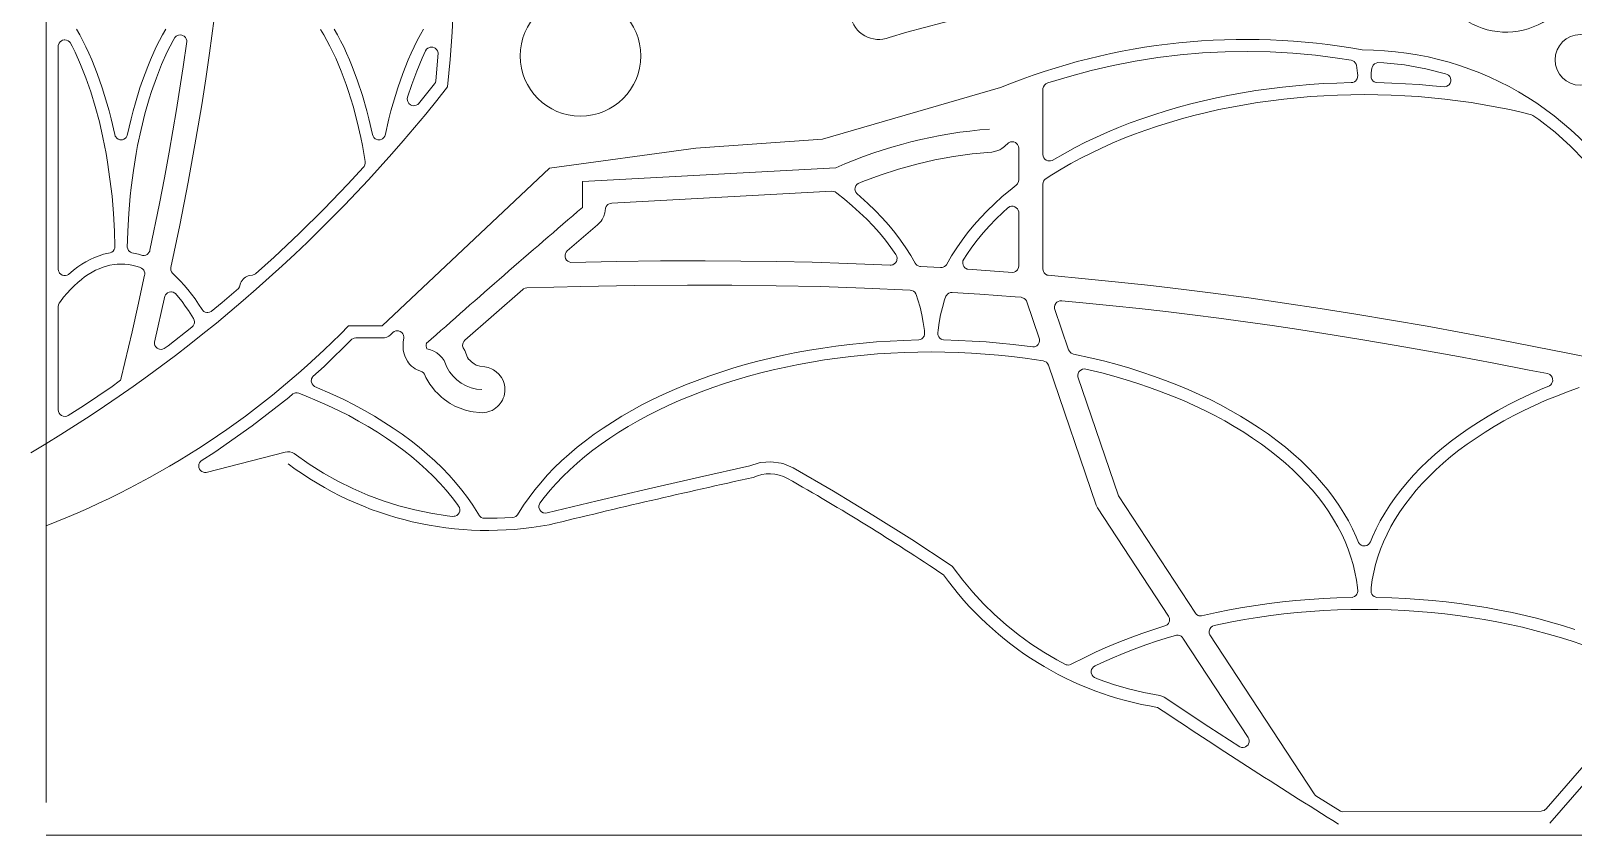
# Model space of a CAD drawing. Header units: inches. Extents: x 36 to 78.3, y 17.3 to 55.9.
# Drawn here: x 35.97 to 64.09, y 17.31 to 31.98 of the extents above; entities that cross this region are included whole.
import ezdxf

# ---------------------------------------------------------------- set-up
doc = ezdxf.new("R2010")
doc.units = ezdxf.units.IN
doc.layers.add('01_ORIGINAL_PLAN', color=7, linetype='CONTINUOUS', lineweight=20)
doc.layers.add('02_CONCEPT_CLOSED_AREAS', color=7, linetype='CONTINUOUS', lineweight=15)

msp = doc.modelspace()

# ---------------------------------------------------------------- linework, layer by layer
at = {"layer": '01_ORIGINAL_PLAN'}
for p, q in [((36.248, 17.906), (36.248, 55.9)), ((71.442, 17.312), (36.248, 17.312))]:
    msp.add_line(p, q, dxfattribs=at)
for points in [[(59.998, 35.322), (60.235, 35.059), (61.831, 36.816), (61.933, 37.418, -0.214593), (63.522, 35.602, 0.212382), (64.188, 33.517, -0.642649), (62.166, 32.15, 0.132984), (51.615, 31.858, -0.471407), (50.913, 32.245)], [(53.65, 30.945, -0.14301), (60.243, 31.63, -0.286424), (65.36, 28.431), (66.481, 23.89, -0.272091), (64.9, 18.954), (63.661, 17.533)], [(53.65, 30.945), (50.4, 30.004), (48.095, 29.84), (45.427, 29.473), (42.376, 26.597), (41.758, 26.597, -0.10797), (36.248, 22.954)]]:
    msp.add_lwpolyline(points, format="xyb", dxfattribs=at)
msp.add_lwpolyline([(46.027, 28.759), (46.027, 29.23), (50.643, 29.479)], dxfattribs=at)
for centre, radius in [((45.989, 31.521), 1.1), ((64.22, 31.448), 0.463)]:
    msp.add_circle(centre, radius, dxfattribs=at)
for centre, radius, start, end in [((22.064, 33.195), 21.619, 354.0583, 36.0319), ((22.02, 47.825), 27.364, 300.648, 321.9453), ((54.073, 21.787), 8.422, 94.2501, 114.0352), ((177.596, -125.015), 202.378, 130.55026, 131.62005), ((43.293, 26.24), 0.119, 162.5746, 211.3187), ((43.119, 25.741), 0.443, 13.2811, 80.611), ((44.225, 26.196), 0.761, 207.5896, 267.5639), ((44.306, 28.951), 6.083, 233.183, 280.5392), ((83.889, -134.15), 161.762, 102.40484, 103.75801), ((49.433, 23.211), 0.689, 61.2688, 115.2094), ((27.349, -15.654), 45.391, 56.1832, 60.407), ((57.468, 25.543), 5.979, 215.6658, 260.7622), ((129.159, 128.7), 131.041, 236.3299, 238.04792)]:
    msp.add_arc(centre, radius, start, end, dxfattribs=at)
at = {"layer": '02_CONCEPT_CLOSED_AREAS'}
for points in [[(41.252, 31.999), (41.309, 31.903), (41.365, 31.804), (41.42, 31.7), (41.475, 31.589), (41.527, 31.478), (41.626, 31.243), (41.717, 30.998), (41.761, 30.869), (41.843, 30.602), (41.917, 30.321), (41.983, 30.035), (42.013, 29.888), (42.066, 29.594), (42.067, 29.563), (42.06, 29.532), (42.045, 29.505), (42.036, 29.492), (41.746, 29.179), (41.308, 28.726), (40.859, 28.283), (40.403, 27.853), (40.066, 27.55), (40.039, 27.532), (40.024, 27.526), (40.008, 27.522), (39.961, 27.516), (39.933, 27.509), (39.906, 27.499), (39.881, 27.485), (39.858, 27.468), (39.837, 27.448), (39.819, 27.425), (39.804, 27.401), (39.793, 27.374), (39.775, 27.309), (39.756, 27.281), (39.457, 27.022), (39.255, 26.859), (39.227, 26.846), (39.196, 26.841), (39.18, 26.841), (39.15, 26.848), (39.122, 26.863), (39.11, 26.873), (39.09, 26.897), (39.028, 26.995), (38.963, 27.09), (38.899, 27.176), (38.833, 27.26), (38.765, 27.34), (38.696, 27.415), (38.625, 27.486), (38.549, 27.558), (38.532, 27.584), (38.523, 27.613), (38.521, 27.644), (38.523, 27.66), (38.684, 28.432), (38.837, 29.216), (38.979, 30.001), (39.084, 30.63), (39.158, 31.102), (39.227, 31.573), (39.31, 32.201)], [(38.428, 32.011), (38.37, 31.906), (38.314, 31.8), (38.256, 31.684), (38.151, 31.451), (38.099, 31.325), (38.005, 31.071), (37.959, 30.936), (37.875, 30.663), (37.836, 30.519), (37.799, 30.375), (37.728, 30.07), (37.721, 30.056), (37.704, 30.031), (37.693, 30.02), (37.667, 30.003), (37.638, 29.993), (37.622, 29.991), (37.592, 29.993), (37.577, 29.997), (37.562, 30.003), (37.537, 30.02), (37.516, 30.043), (37.508, 30.056), (37.498, 30.085), (37.431, 30.374), (37.394, 30.518), (37.313, 30.801), (37.27, 30.937), (37.179, 31.198), (37.079, 31.449), (37.027, 31.568), (36.972, 31.687), (36.917, 31.798), (36.86, 31.906), (36.801, 32.011)], [(43.129, 32.011), (43.071, 31.909), (43.013, 31.799), (42.957, 31.687), (42.903, 31.57), (42.851, 31.45), (42.75, 31.198), (42.659, 30.938), (42.616, 30.799), (42.535, 30.519), (42.498, 30.375), (42.428, 30.07), (42.421, 30.056), (42.404, 30.031), (42.38, 30.011), (42.367, 30.003), (42.338, 29.993), (42.307, 29.991), (42.292, 29.993), (42.262, 30.003), (42.249, 30.011), (42.225, 30.031), (42.208, 30.056), (42.197, 30.085), (42.131, 30.374), (42.094, 30.518), (42.014, 30.799), (41.926, 31.068), (41.829, 31.327), (41.779, 31.45), (41.726, 31.571), (41.673, 31.685), (41.617, 31.797), (41.56, 31.906), (41.501, 32.011)], [(64.871, 25.922), (64.021, 26.096), (63.372, 26.225), (62.723, 26.351), (62.073, 26.473), (61.424, 26.591), (60.774, 26.705), (60.125, 26.813), (59.475, 26.917), (58.825, 27.015), (58.176, 27.107), (57.526, 27.194), (57.038, 27.256), (56.388, 27.333), (55.738, 27.403), (55.25, 27.452), (54.514, 27.521), (54.498, 27.525), (54.47, 27.541), (54.446, 27.563), (54.43, 27.59), (54.424, 27.606), (54.42, 27.638), (54.42, 29.18), (54.424, 29.21), (54.434, 29.238), (54.452, 29.262), (54.462, 29.272), (54.582, 29.351), (54.755, 29.457), (54.93, 29.558), (55.111, 29.656), (55.297, 29.75), (55.488, 29.841), (55.682, 29.928), (55.885, 30.013), (56.09, 30.092), (56.299, 30.169), (56.512, 30.241), (56.729, 30.309), (56.949, 30.373), (57.171, 30.433), (57.4, 30.489), (57.63, 30.541), (57.863, 30.588), (58.098, 30.631), (58.332, 30.669), (58.574, 30.704), (58.815, 30.733), (59.057, 30.758), (59.3, 30.779), (59.542, 30.795), (59.79, 30.806), (60.036, 30.813), (60.279, 30.816), (60.528, 30.813), (60.771, 30.806), (61.016, 30.795), (61.261, 30.779), (61.504, 30.758), (61.749, 30.733), (61.987, 30.704), (62.226, 30.67), (62.466, 30.631), (62.698, 30.588), (62.931, 30.541), (63.163, 30.489), (63.33, 30.447), (63.355, 30.434), (63.459, 30.363), (63.757, 30.131), (64.039, 29.877), (64.303, 29.605)], [(64.117, 21.063), (63.896, 21.133), (63.674, 21.198), (63.443, 21.26), (63.212, 21.317), (62.977, 21.369), (62.743, 21.417), (62.502, 21.461), (62.26, 21.5), (62.017, 21.535), (61.774, 21.565), (61.525, 21.591), (61.278, 21.612), (61.031, 21.628), (60.78, 21.64), (60.505, 21.648), (60.476, 21.656), (60.462, 21.662), (60.438, 21.68), (60.419, 21.704), (60.407, 21.731), (60.403, 21.746), (60.402, 21.776), (60.406, 21.825), (60.425, 21.966), (60.451, 22.107), (60.485, 22.248), (60.526, 22.388), (60.575, 22.527), (60.629, 22.66), (60.694, 22.802), (60.765, 22.939), (60.843, 23.074), (60.928, 23.208), (61.017, 23.336), (61.12, 23.471), (61.226, 23.6), (61.337, 23.724), (61.46, 23.852), (61.586, 23.975), (61.717, 24.093), (61.86, 24.214), (62.006, 24.329), (62.155, 24.44), (62.317, 24.552), (62.481, 24.66), (62.648, 24.762), (62.826, 24.865), (63.007, 24.963), (63.191, 25.056), (63.382, 25.147), (63.58, 25.235), (63.781, 25.319), (63.983, 25.398), (64.195, 25.475)], [(64.734, 19.099), (63.596, 17.793), (63.571, 17.771), (63.556, 17.763), (63.523, 17.753), (63.506, 17.752), (59.891, 17.735), (59.859, 17.744), (59.844, 17.752), (59.399, 18.031), (59.385, 18.042), (59.363, 18.067), (57.462, 20.965), (57.452, 20.994), (57.45, 21.025), (57.456, 21.055), (57.462, 21.07), (57.479, 21.096), (57.49, 21.107), (57.515, 21.124), (57.544, 21.135), (57.863, 21.201), (58.098, 21.244), (58.332, 21.283), (58.574, 21.317), (58.815, 21.347), (59.057, 21.372), (59.3, 21.392), (59.542, 21.408), (59.788, 21.42), (60.036, 21.427), (60.282, 21.429), (60.528, 21.427), (60.771, 21.42), (61.016, 21.408), (61.263, 21.392), (61.504, 21.372), (61.747, 21.347), (61.987, 21.317), (62.229, 21.283), (62.466, 21.244), (62.698, 21.201), (62.931, 21.154), (63.161, 21.103), (63.39, 21.046), (63.614, 20.986), (63.832, 20.922), (64.049, 20.854), (64.265, 20.781)]]:
    msp.add_lwpolyline(points, dxfattribs=at)
for points in [[(36.657, 27.536), (36.63, 27.522), (36.6, 27.515), (36.569, 27.516), (36.54, 27.524), (36.513, 27.54), (36.492, 27.562), (36.483, 27.575), (36.472, 27.604), (36.468, 27.634), (36.468, 31.693), (36.469, 31.709), (36.477, 31.74), (36.484, 31.754), (36.504, 31.779), (36.529, 31.798), (36.544, 31.805), (36.575, 31.813), (36.59, 31.813), (36.622, 31.809), (36.651, 31.796), (36.675, 31.775), (36.686, 31.763), (36.72, 31.7), (36.775, 31.589), (36.877, 31.362), (36.973, 31.121), (37.062, 30.867), (37.143, 30.6), (37.218, 30.321), (37.284, 30.033), (37.341, 29.738), (37.367, 29.585), (37.412, 29.276), (37.449, 28.962), (37.476, 28.645), (37.494, 28.324), (37.503, 28.048), (37.499, 28.017), (37.488, 27.988), (37.47, 27.963), (37.446, 27.943), (37.418, 27.931), (37.295, 27.903), (37.213, 27.877), (37.129, 27.845), (37.05, 27.808), (36.973, 27.766), (36.898, 27.721), (36.827, 27.673), (36.749, 27.613)], [(37.811, 27.931), (37.783, 27.943), (37.759, 27.963), (37.75, 27.975), (37.735, 28.002), (37.728, 28.032), (37.729, 28.16), (37.735, 28.322), (37.753, 28.645), (37.781, 28.964), (37.798, 29.122), (37.838, 29.431), (37.888, 29.738), (37.916, 29.888), (37.978, 30.179), (38.048, 30.462), (38.127, 30.737), (38.168, 30.869), (38.257, 31.121), (38.353, 31.365), (38.456, 31.592), (38.509, 31.7), (38.564, 31.804), (38.595, 31.856), (38.617, 31.878), (38.644, 31.894), (38.659, 31.899), (38.69, 31.904), (38.721, 31.9), (38.736, 31.895), (38.764, 31.879), (38.786, 31.856), (38.802, 31.829), (38.81, 31.799), (38.811, 31.783), (38.746, 31.322), (38.699, 31.011), (38.625, 30.544), (38.491, 29.765), (38.405, 29.298), (38.314, 28.83), (38.141, 27.976), (38.137, 27.961), (38.123, 27.934), (38.102, 27.911), (38.09, 27.901), (38.063, 27.887), (38.033, 27.881), (38.002, 27.883), (37.934, 27.903)], [(43.034, 30.646), (43.022, 30.636), (42.994, 30.621), (42.963, 30.614), (42.948, 30.613), (42.916, 30.618), (42.888, 30.631), (42.863, 30.651), (42.845, 30.677), (42.839, 30.691), (42.834, 30.707), (42.831, 30.738), (42.837, 30.769), (42.912, 30.998), (43.004, 31.243), (43.103, 31.478), (43.167, 31.615), (43.185, 31.641), (43.208, 31.661), (43.222, 31.669), (43.252, 31.679), (43.268, 31.681), (43.299, 31.679), (43.329, 31.669), (43.342, 31.661), (43.366, 31.639), (43.383, 31.613), (43.389, 31.598), (43.394, 31.568), (43.354, 31.065), (43.345, 31.038), (43.33, 31.014)], [(54.589, 29.615), (54.558, 29.606), (54.527, 29.605), (54.511, 29.608), (54.481, 29.62), (54.456, 29.639), (54.436, 29.664), (54.424, 29.693), (54.42, 29.724), (54.421, 30.927), (54.43, 30.958), (54.447, 30.986), (54.471, 31.009), (54.485, 31.017), (54.512, 31.027), (54.902, 31.147), (55.3, 31.255), (55.701, 31.347), (56.104, 31.426), (56.514, 31.491), (56.922, 31.54), (57.331, 31.576), (57.742, 31.596), (58.153, 31.602), (58.564, 31.594), (58.976, 31.571), (59.387, 31.533), (59.792, 31.481), (60.039, 31.441), (60.068, 31.432), (60.094, 31.416), (60.116, 31.394), (60.131, 31.368), (60.135, 31.353), (60.156, 31.206), (60.159, 31.163), (60.158, 31.133), (60.149, 31.104), (60.133, 31.078), (60.123, 31.067), (60.099, 31.049), (60.071, 31.037), (60.041, 31.033), (59.78, 31.026), (59.533, 31.015), (59.282, 30.998), (59.034, 30.977), (58.79, 30.952), (58.543, 30.921), (58.3, 30.887), (58.06, 30.848), (57.819, 30.804), (57.584, 30.756), (57.35, 30.703), (57.116, 30.646), (56.89, 30.585), (56.665, 30.52), (56.442, 30.449), (56.225, 30.376), (56.012, 30.298), (55.8, 30.216), (55.597, 30.131), (55.397, 30.041), (55.198, 29.947), (55.009, 29.851), (54.823, 29.75)], [(60.505, 31.034), (60.476, 31.042), (60.462, 31.049), (60.438, 31.067), (60.428, 31.078), (60.419, 31.09), (60.407, 31.118), (60.403, 31.133), (60.402, 31.163), (60.406, 31.212), (60.417, 31.295), (60.42, 31.311), (60.433, 31.34), (60.442, 31.354), (60.465, 31.376), (60.493, 31.391), (60.524, 31.399), (60.637, 31.396), (61.013, 31.355), (61.399, 31.286), (61.761, 31.194), (61.79, 31.184), (61.816, 31.167), (61.837, 31.143), (61.851, 31.114), (61.857, 31.083), (61.857, 31.067), (61.85, 31.036), (61.844, 31.021), (61.826, 30.995), (61.814, 30.984), (61.787, 30.967), (61.772, 30.961), (61.741, 30.956), (61.525, 30.977), (61.28, 30.998), (61.031, 31.014), (60.78, 31.026)], [(51.026, 29.01), (51.008, 29.035), (50.997, 29.064), (50.994, 29.094), (50.996, 29.109), (51.004, 29.139), (51.011, 29.152), (51.03, 29.176), (51.054, 29.195), (51.135, 29.23), (51.454, 29.348), (51.788, 29.455), (52.12, 29.547), (52.451, 29.623), (52.791, 29.685), (53.133, 29.733), (53.489, 29.768), (53.54, 29.776), (53.6, 29.794), (53.636, 29.81), (53.672, 29.83), (53.722, 29.867), (53.79, 29.934), (53.817, 29.948), (53.832, 29.953), (53.863, 29.956), (53.878, 29.955), (53.893, 29.952), (53.922, 29.939), (53.934, 29.93), (53.956, 29.908), (53.971, 29.882), (53.976, 29.867), (53.98, 29.836), (53.98, 29.259), (53.976, 29.228), (53.964, 29.199), (53.956, 29.186), (53.934, 29.164), (53.822, 29.075), (53.679, 28.955), (53.538, 28.826), (53.404, 28.697), (53.281, 28.569), (53.163, 28.437), (53.048, 28.297), (52.946, 28.162), (52.849, 28.023), (52.756, 27.878), (52.661, 27.712), (52.652, 27.7), (52.628, 27.68), (52.601, 27.666), (52.586, 27.662), (52.556, 27.66), (52.189, 27.681), (52.174, 27.682), (52.146, 27.691), (52.121, 27.707), (52.11, 27.717), (52.092, 27.74), (52.011, 27.881), (51.923, 28.018), (51.826, 28.159), (51.72, 28.298), (51.609, 28.432), (51.49, 28.567), (51.362, 28.7), (51.23, 28.828)], [(45.815, 27.756), (45.785, 27.763), (45.757, 27.778), (45.735, 27.799), (45.718, 27.825), (45.709, 27.855), (45.708, 27.886), (45.714, 27.916), (45.728, 27.943), (45.749, 27.966), (46.301, 28.441), (46.338, 28.477), (46.364, 28.509), (46.382, 28.535), (46.414, 28.597), (46.434, 28.657), (46.442, 28.697), (46.448, 28.742), (46.458, 28.772), (46.476, 28.798), (46.487, 28.809), (46.5, 28.818), (46.528, 28.832), (46.559, 28.838), (50.57, 29.054), (50.603, 29.051), (50.634, 29.04), (50.662, 29.02), (50.805, 28.907), (50.945, 28.789), (51.079, 28.668), (51.208, 28.542), (51.326, 28.42), (51.439, 28.293), (51.548, 28.16), (51.648, 28.029), (51.74, 27.897), (51.756, 27.864), (51.762, 27.834), (51.759, 27.803), (51.755, 27.788), (51.749, 27.774), (51.732, 27.748), (51.709, 27.728), (51.682, 27.714), (51.652, 27.708), (51.637, 27.707), (50.862, 27.738), (50.213, 27.757), (49.563, 27.771), (48.912, 27.78), (48.263, 27.783), (47.451, 27.781), (46.639, 27.771)], [(53.054, 27.631), (53.039, 27.635), (53.011, 27.648), (52.999, 27.658), (52.978, 27.681), (52.964, 27.708), (52.958, 27.739), (52.959, 27.77), (52.963, 27.785), (52.976, 27.813), (53.032, 27.901), (53.124, 28.033), (53.221, 28.16), (53.33, 28.293), (53.444, 28.42), (53.564, 28.545), (53.687, 28.665), (53.779, 28.749), (53.792, 28.758), (53.819, 28.772), (53.849, 28.779), (53.879, 28.778), (53.894, 28.775), (53.909, 28.769), (53.935, 28.753), (53.956, 28.731), (53.971, 28.705), (53.979, 28.675), (53.98, 28.66), (53.98, 27.693), (53.976, 27.663), (53.965, 27.635), (53.957, 27.622), (53.947, 27.61), (53.923, 27.591), (53.896, 27.579), (53.866, 27.573)], [(37.984, 27.653), (38.009, 27.635), (38.028, 27.611), (38.036, 27.597), (38.045, 27.568), (38.046, 27.537), (38.044, 27.522), (37.92, 26.959), (37.814, 26.49), (37.618, 25.649), (37.608, 25.622), (37.601, 25.609), (37.582, 25.588), (37.451, 25.494), (36.93, 25.142), (36.652, 24.965), (36.623, 24.951), (36.592, 24.946), (36.56, 24.949), (36.53, 24.961), (36.504, 24.98), (36.485, 25.005), (36.472, 25.034), (36.468, 25.066), (36.468, 26.952), (36.472, 26.982), (36.483, 27.011), (36.507, 27.045), (36.566, 27.12), (36.632, 27.197), (36.692, 27.262), (36.756, 27.327), (36.824, 27.39), (36.89, 27.444), (36.95, 27.49), (37.016, 27.535), (37.088, 27.579), (37.148, 27.611), (37.214, 27.641), (37.287, 27.67), (37.346, 27.688), (37.412, 27.705), (37.486, 27.718), (37.544, 27.724), (37.611, 27.726), (37.685, 27.724), (37.751, 27.717), (37.809, 27.707), (37.883, 27.688), (37.949, 27.667)], [(41.141, 25.495), (41.115, 25.515), (41.096, 25.541), (41.089, 25.556), (41.082, 25.587), (41.083, 25.62), (41.087, 25.635), (41.101, 25.665), (41.111, 25.678), (41.314, 25.857), (41.824, 26.353), (41.851, 26.368), (41.866, 26.373), (41.896, 26.377), (42.376, 26.377), (42.417, 26.381), (42.457, 26.392), (42.494, 26.411), (42.527, 26.437), (42.569, 26.476), (42.595, 26.495), (42.625, 26.506), (42.641, 26.508), (42.673, 26.507), (42.703, 26.496), (42.73, 26.479), (42.751, 26.455), (42.765, 26.426), (42.771, 26.394), (42.77, 26.378), (42.757, 26.301), (42.754, 26.256), (42.755, 26.208), (42.759, 26.164), (42.771, 26.107), (42.787, 26.053), (42.811, 26), (42.836, 25.954), (42.855, 25.926), (42.881, 25.895), (42.911, 25.866), (42.943, 25.84), (42.977, 25.817), (43.013, 25.798), (43.093, 25.768), (43.106, 25.761), (43.129, 25.741), (43.147, 25.717), (43.172, 25.659), (43.191, 25.624), (43.244, 25.538), (43.267, 25.504), (43.348, 25.404), (43.376, 25.375), (43.458, 25.297), (43.489, 25.272), (43.58, 25.206), (43.615, 25.185), (43.701, 25.137), (43.75, 25.114), (43.842, 25.078), (43.895, 25.062), (43.992, 25.038), (44.032, 25.03), (44.147, 25.017), (44.199, 25.015), (44.24, 25.018), (44.282, 25.025), (44.339, 25.041), (44.377, 25.058), (44.413, 25.078), (44.447, 25.101), (44.478, 25.127), (44.506, 25.156), (44.545, 25.207), (44.565, 25.243), (44.582, 25.28), (44.596, 25.319), (44.605, 25.359), (44.611, 25.4), (44.612, 25.441), (44.609, 25.482), (44.603, 25.523), (44.592, 25.563), (44.578, 25.601), (44.55, 25.655), (44.526, 25.689), (44.501, 25.72), (44.454, 25.763), (44.403, 25.798), (44.367, 25.817), (44.308, 25.839), (44.248, 25.851), (44.157, 25.862), (44.114, 25.874), (44.088, 25.884), (44.049, 25.904), (44.001, 25.94), (43.97, 25.971), (43.951, 25.993), (43.932, 26.023), (43.879, 26.148), (43.852, 26.198), (43.847, 26.212), (43.841, 26.242), (43.844, 26.272), (43.848, 26.287), (43.862, 26.314), (43.882, 26.337), (44.939, 27.264), (44.952, 27.274), (44.981, 27.288), (45.014, 27.294), (45.999, 27.319), (46.969, 27.336), (47.939, 27.343), (48.747, 27.341), (49.555, 27.331), (50.363, 27.313), (51.17, 27.286), (52.001, 27.25), (52.032, 27.244), (52.06, 27.23), (52.084, 27.21), (52.102, 27.184), (52.108, 27.169), (52.141, 27.075), (52.18, 26.941), (52.214, 26.801), (52.24, 26.66), (52.26, 26.512), (52.263, 26.47), (52.262, 26.439), (52.253, 26.41), (52.246, 26.397), (52.237, 26.385), (52.215, 26.364), (52.189, 26.349), (52.16, 26.341), (51.884, 26.333), (51.635, 26.321), (51.386, 26.305), (51.141, 26.284), (50.892, 26.258), (50.647, 26.228), (50.406, 26.194), (50.162, 26.154), (49.923, 26.11), (49.688, 26.063), (49.451, 26.009), (49.222, 25.953), (48.994, 25.892), (48.769, 25.826), (48.547, 25.757), (48.33, 25.683), (48.116, 25.605), (47.906, 25.523), (47.701, 25.437), (47.5, 25.348), (47.304, 25.254), (47.111, 25.156), (46.925, 25.056), (46.743, 24.951), (46.571, 24.845), (46.402, 24.735), (46.238, 24.621), (46.08, 24.504), (45.928, 24.384), (45.782, 24.261), (45.644, 24.135), (45.511, 24.007), (45.383, 23.874), (45.264, 23.739), (45.155, 23.607), (45.051, 23.47), (44.951, 23.326), (44.841, 23.152), (44.831, 23.141), (44.808, 23.123), (44.781, 23.11), (44.752, 23.105), (44.472, 23.09), (44.241, 23.089), (44.21, 23.093), (44.181, 23.105), (44.168, 23.114), (44.146, 23.136), (44.024, 23.33), (43.927, 23.469), (43.825, 23.603), (43.712, 23.74), (43.594, 23.874), (43.466, 24.007), (43.333, 24.136), (43.194, 24.261), (43.049, 24.384), (42.9, 24.501), (42.74, 24.621), (42.575, 24.735), (42.406, 24.845), (42.234, 24.951), (42.052, 25.056), (41.864, 25.157), (41.673, 25.255), (41.477, 25.348)], [(38.401, 26.183), (38.372, 26.172), (38.342, 26.168), (38.312, 26.172), (38.297, 26.177), (38.27, 26.192), (38.248, 26.213), (38.232, 26.24), (38.224, 26.269), (38.223, 26.3), (38.412, 27.139), (38.426, 27.167), (38.447, 27.19), (38.46, 27.199), (38.488, 27.212), (38.519, 27.218), (38.534, 27.218), (38.565, 27.211), (38.593, 27.197), (38.605, 27.187), (38.66, 27.124), (38.725, 27.042), (38.785, 26.96), (38.843, 26.876), (38.934, 26.73), (38.947, 26.701), (38.952, 26.669), (38.951, 26.654), (38.948, 26.638), (38.936, 26.609), (38.927, 26.596), (38.905, 26.573), (38.473, 26.236)], [(52.609, 26.341), (52.58, 26.349), (52.566, 26.356), (52.542, 26.374), (52.523, 26.397), (52.511, 26.425), (52.507, 26.439), (52.506, 26.47), (52.51, 26.518), (52.529, 26.66), (52.555, 26.801), (52.587, 26.935), (52.628, 27.075), (52.652, 27.141), (52.66, 27.154), (52.681, 27.178), (52.706, 27.195), (52.736, 27.205), (52.767, 27.207), (53.27, 27.174), (53.916, 27.127), (54.021, 27.119), (54.051, 27.112), (54.066, 27.106), (54.079, 27.099), (54.102, 27.078), (54.119, 27.052), (54.125, 27.038), (54.353, 26.371), (54.357, 26.357), (54.359, 26.326), (54.354, 26.296), (54.348, 26.282), (54.332, 26.256), (54.321, 26.245), (54.309, 26.235), (54.283, 26.221), (54.268, 26.216), (54.238, 26.213), (53.876, 26.258), (53.629, 26.284), (53.384, 26.305), (53.133, 26.321), (52.884, 26.333)], [(54.634, 26.913), (54.632, 26.945), (54.638, 26.976), (54.653, 27.004), (54.663, 27.017), (54.674, 27.028), (54.701, 27.045), (54.731, 27.055), (54.763, 27.056), (55.208, 27.014), (55.692, 26.966), (56.177, 26.914), (56.662, 26.858), (57.146, 26.799), (57.63, 26.737), (58.115, 26.672), (58.6, 26.603), (59.085, 26.531), (59.731, 26.431), (60.216, 26.352), (60.862, 26.243), (61.347, 26.158), (61.994, 26.041), (62.64, 25.919), (63.287, 25.793), (63.619, 25.728), (63.649, 25.717), (63.663, 25.709), (63.687, 25.688), (63.704, 25.661), (63.713, 25.63), (63.714, 25.598), (63.707, 25.567), (63.691, 25.539), (63.681, 25.526), (63.656, 25.507), (63.491, 25.437), (63.29, 25.347), (63.096, 25.254), (62.905, 25.158), (62.716, 25.055), (62.538, 24.953), (62.363, 24.845), (62.193, 24.735), (62.027, 24.619), (61.872, 24.504), (61.721, 24.384), (61.574, 24.261), (61.433, 24.132), (61.303, 24.007), (61.178, 23.877), (61.059, 23.742), (60.945, 23.604), (60.842, 23.469), (60.745, 23.33), (60.652, 23.183), (60.571, 23.044), (60.496, 22.898), (60.428, 22.751), (60.392, 22.661), (60.376, 22.634), (60.354, 22.611), (60.327, 22.595), (60.296, 22.587), (60.265, 22.587), (60.249, 22.59), (60.22, 22.602), (60.195, 22.622), (60.176, 22.647), (60.133, 22.751), (60.065, 22.898), (59.99, 23.044), (59.909, 23.183), (59.816, 23.33), (59.719, 23.469), (59.614, 23.608), (59.502, 23.742), (59.386, 23.873), (59.257, 24.007), (59.126, 24.135), (58.987, 24.261), (58.841, 24.384), (58.691, 24.502), (58.532, 24.621), (58.368, 24.735), (58.198, 24.845), (58.022, 24.953), (57.842, 25.057), (57.656, 25.157), (57.468, 25.253), (57.269, 25.348), (57.068, 25.437), (56.863, 25.523), (56.653, 25.605), (56.439, 25.683), (56.222, 25.757), (56.003, 25.826), (55.777, 25.891), (55.549, 25.953), (55.315, 26.01), (54.979, 26.083), (54.964, 26.087), (54.936, 26.101), (54.924, 26.111), (54.903, 26.134), (54.889, 26.162)], [(45.354, 23.184), (45.323, 23.187), (45.308, 23.192), (45.28, 23.207), (45.268, 23.217), (45.248, 23.242), (45.241, 23.256), (45.233, 23.287), (45.232, 23.318), (45.24, 23.349), (45.247, 23.363), (45.328, 23.471), (45.434, 23.6), (45.548, 23.727), (45.668, 23.852), (45.794, 23.975), (45.928, 24.095), (46.068, 24.214), (46.214, 24.329), (46.366, 24.442), (46.525, 24.552), (46.689, 24.66), (46.859, 24.764), (47.032, 24.863), (47.215, 24.963), (47.401, 25.057), (47.59, 25.147), (47.788, 25.235), (47.989, 25.319), (48.191, 25.398), (48.403, 25.475), (48.616, 25.548), (48.83, 25.615), (49.053, 25.68), (49.277, 25.74), (49.502, 25.795), (49.734, 25.847), (49.967, 25.895), (50.199, 25.937), (50.439, 25.976), (50.678, 26.01), (50.916, 26.04), (51.161, 26.065), (51.404, 26.086), (51.646, 26.102), (51.894, 26.113), (52.14, 26.12), (52.383, 26.122), (52.632, 26.12), (52.875, 26.113), (53.12, 26.102), (53.367, 26.085), (53.608, 26.065), (53.851, 26.04), (54.094, 26.01), (54.426, 25.961), (54.457, 25.951), (54.484, 25.934), (54.506, 25.91), (54.52, 25.881), (55.392, 23.329), (55.402, 23.303), (55.416, 23.279), (56.71, 21.307), (56.724, 21.279), (56.728, 21.264), (56.729, 21.232), (56.727, 21.216), (56.717, 21.187), (56.708, 21.173), (56.687, 21.15), (56.661, 21.133), (56.442, 21.063), (56.224, 20.989), (56.012, 20.912), (55.803, 20.83), (55.597, 20.744), (55.394, 20.654), (55.198, 20.56), (54.926, 20.421), (54.893, 20.414), (54.86, 20.416), (54.844, 20.42), (54.675, 20.507), (54.437, 20.647), (54.201, 20.801), (53.969, 20.97), (53.749, 21.146), (53.538, 21.334), (53.336, 21.532), (53.143, 21.741), (52.96, 21.96), (52.786, 22.19), (52.77, 22.209), (52.731, 22.241), (52.029, 22.703), (51.321, 23.149), (50.602, 23.584), (49.87, 24.008), (49.695, 24.08), (49.671, 24.089), (49.646, 24.094), (49.461, 24.12), (49.275, 24.105), (49.249, 24.102), (49.075, 24.046), (48.158, 23.841), (47.227, 23.628), (46.296, 23.409), (45.38, 23.187)], [(55.059, 25.669), (55.057, 25.701), (55.063, 25.732), (55.077, 25.76), (55.087, 25.773), (55.111, 25.793), (55.14, 25.807), (55.171, 25.813), (55.203, 25.81), (55.494, 25.739), (55.716, 25.68), (55.936, 25.616), (56.153, 25.548), (56.366, 25.475), (56.578, 25.398), (56.783, 25.318), (56.981, 25.235), (57.177, 25.148), (57.37, 25.056), (57.554, 24.963), (57.735, 24.865), (57.91, 24.764), (58.083, 24.658), (58.244, 24.552), (58.403, 24.442), (58.558, 24.327), (58.704, 24.211), (58.844, 24.093), (58.978, 23.972), (59.101, 23.852), (59.222, 23.727), (59.335, 23.6), (59.444, 23.467), (59.541, 23.34), (59.633, 23.208), (59.721, 23.069), (59.799, 22.934), (59.867, 22.802), (59.93, 22.665), (59.986, 22.527), (60.037, 22.382), (60.076, 22.248), (60.11, 22.107), (60.137, 21.96), (60.155, 21.825), (60.159, 21.761), (60.154, 21.731), (60.142, 21.704), (60.133, 21.691), (60.123, 21.68), (60.099, 21.662), (60.071, 21.651), (60.056, 21.648), (59.78, 21.64), (59.533, 21.628), (59.282, 21.612), (59.034, 21.591), (58.79, 21.565), (58.543, 21.535), (58.3, 21.5), (58.058, 21.461), (57.821, 21.418), (57.584, 21.369), (57.313, 21.309), (57.28, 21.31), (57.265, 21.314), (57.249, 21.32), (57.222, 21.338), (57.2, 21.362), (55.8, 23.498)], [(39.164, 23.927), (39.133, 23.927), (39.118, 23.93), (39.089, 23.942), (39.065, 23.96), (39.046, 23.985), (39.039, 23.999), (39.034, 24.013), (39.029, 24.044), (39.033, 24.074), (39.044, 24.103), (39.062, 24.128), (39.073, 24.139), (39.326, 24.297), (40.006, 24.774), (40.67, 25.294), (40.747, 25.359), (40.776, 25.373), (40.792, 25.377), (40.825, 25.378), (40.856, 25.371), (40.988, 25.319), (41.191, 25.234), (41.385, 25.148), (41.576, 25.057), (41.765, 24.961), (41.945, 24.863), (42.118, 24.764), (42.288, 24.66), (42.452, 24.552), (42.614, 24.44), (42.766, 24.327), (42.909, 24.214), (43.049, 24.095), (43.183, 23.975), (43.312, 23.849), (43.43, 23.727), (43.543, 23.6), (43.649, 23.471), (43.749, 23.34), (43.768, 23.313), (43.782, 23.285), (43.789, 23.253), (43.787, 23.221), (43.776, 23.191), (43.758, 23.164), (43.734, 23.143), (43.705, 23.13), (43.689, 23.126), (43.657, 23.125), (43.562, 23.135), (43.264, 23.181), (42.97, 23.242), (42.679, 23.318), (42.392, 23.409), (42.11, 23.514), (41.838, 23.632), (41.567, 23.766), (41.302, 23.915), (41.045, 24.078), (40.769, 24.272), (40.731, 24.289), (40.69, 24.299), (40.647, 24.3), (40.606, 24.294)], [(55.363, 20.186), (55.338, 20.204), (55.319, 20.228), (55.312, 20.242), (55.303, 20.271), (55.302, 20.302), (55.309, 20.332), (55.324, 20.359), (55.344, 20.382), (55.37, 20.399), (55.488, 20.455), (55.682, 20.541), (55.882, 20.625), (56.087, 20.705), (56.296, 20.781), (56.512, 20.854), (56.726, 20.922), (56.84, 20.955), (56.855, 20.958), (56.885, 20.959), (56.915, 20.952), (56.942, 20.938), (56.965, 20.918), (56.974, 20.905), (58.162, 19.095), (58.176, 19.067), (58.182, 19.036), (58.18, 19.005), (58.17, 18.976), (58.162, 18.962), (58.141, 18.939), (58.116, 18.921), (58.101, 18.915), (58.071, 18.909), (58.055, 18.909), (58.04, 18.911), (58.01, 18.92), (57.448, 19.285), (56.628, 19.827), (56.59, 19.846), (56.549, 19.858), (56.259, 19.913), (55.982, 19.98), (55.71, 20.06), (55.448, 20.151)]]:
    msp.add_lwpolyline(points, close=True, dxfattribs=at)

doc.saveas('drawing.dxf')
